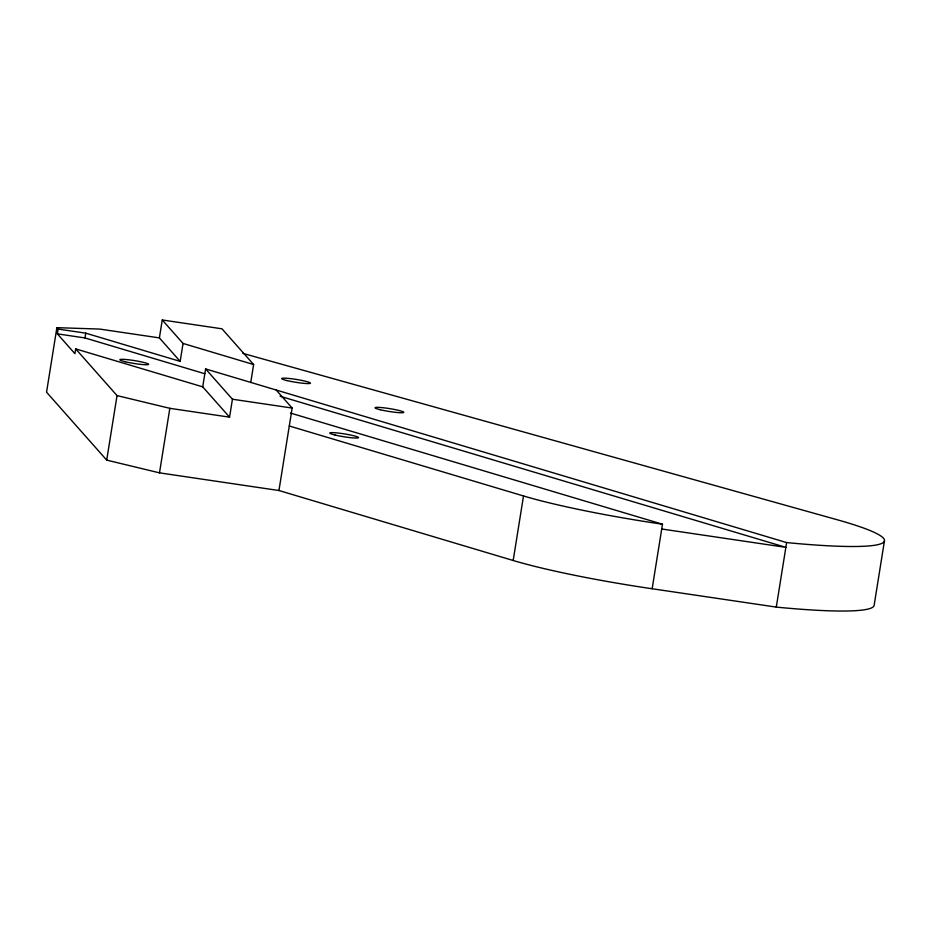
<?xml version="1.0" encoding="UTF-8"?>
<svg xmlns="http://www.w3.org/2000/svg" width="931" height="931" viewBox="0 0 931 931"><rect width="100%" height="100%" fill="white"/><g stroke="black" fill="none" stroke-linecap="round" stroke-linejoin="round"><path stroke-width="1.4" d="M159.387 337.895L162.262 319.973L183.046 343.446L180.172 361.379L159.387 337.895L99.652 329.062L56.884 327.665L46.55 392.195L106.704 460.123L159.492 472.855L278.951 490.521L513.179 560.497A152.323 15.129 9.1 0 0 652.154 588.753L776.291 607.105A204.389 20.296 9.1 0 0 874.116 605.453L884.45 540.911M202.725 386.854L205.6 368.92L232.436 399.224L229.561 417.158L202.725 386.854L75.679 348.892L74.922 353.675L57.373 333.857L58.141 329.074L56.884 327.665M204.797 373.738L84.965 337.941L85.722 333.158L58.141 329.074M106.704 460.123L117.038 395.594L75.679 348.892M159.492 472.855L169.838 408.325L117.038 395.594M250.753 382.466L253.628 364.545L221.985 328.806L162.262 319.973M278.951 490.521L292.159 408.057L276.181 390.019M513.179 560.497L523.513 495.967L289.285 425.991M652.154 588.753L662.488 524.223L290.46 413.061M776.291 607.105L786.625 542.575A204.389 20.296 9.1 0 0 837.283 519.777L242.886 353.384M57.373 333.857L84.965 337.941M232.436 399.224L292.159 408.057M169.838 408.325L229.561 417.158M661.72 528.994L785.869 547.358L280.045 396.222M183.046 343.446L253.628 364.545M85.722 333.158L180.172 361.379M205.6 368.92L786.625 542.575M662.488 524.223A152.323 15.129 9.1 0 1 523.513 495.967M125.15 361.728A14.593 1.455 9.1 0 0 148.46 364.51A14.593 1.455 9.1 0 0 129.06 359.832A14.593 1.455 9.1 0 0 125.15 361.728M335.067 435.033A14.593 1.455 9.1 0 0 358.377 437.814A14.593 1.455 9.1 0 0 338.977 433.136A14.593 1.455 9.1 0 0 335.067 435.033M286.981 380.57A14.593 1.455 9.1 0 0 310.291 383.351A14.593 1.455 9.1 0 0 290.891 378.673A14.593 1.455 9.1 0 0 286.981 380.57M380.29 409.733A14.593 1.455 9.1 0 0 403.6 412.526A14.593 1.455 9.1 0 0 384.2 407.848A14.593 1.455 9.1 0 0 380.29 409.733"/></g></svg>
